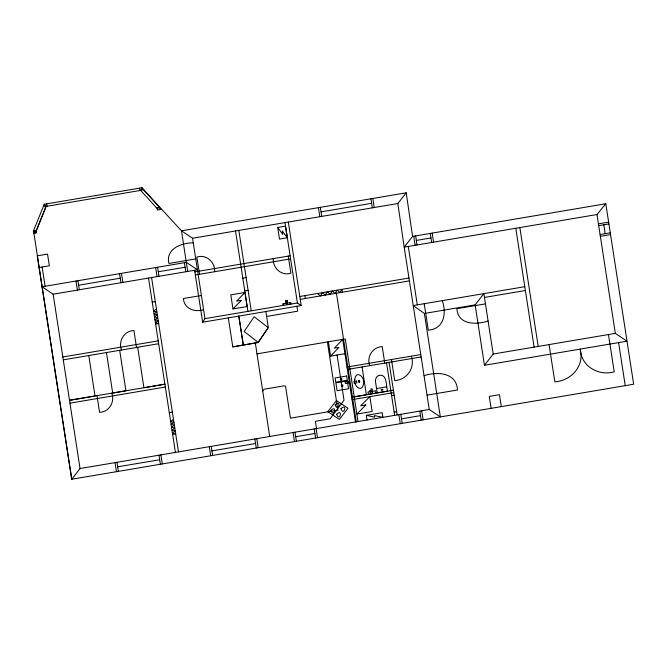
<?xml version="1.0" encoding="UTF-8"?>
<svg xmlns="http://www.w3.org/2000/svg" width="667" height="667" viewBox="0 0 667 667"><rect width="100%" height="100%" fill="white"/><g stroke="black" fill="none" stroke-linecap="round" stroke-linejoin="round"><path stroke-width="1" d="M262.706 391.129L264.04 389.228L284.025 385.851L285.526 386.185L290.462 418.167L337.869 410.147L327.405 341.988M340.67 379.106C341.596 377.489 342.071 380.498 340.695 379.273M341.687 385.701C342.613 384.084 343.088 387.093 341.712 385.868M36.001 231.582L46.081 206.395L44.222 204.269L33.433 231.024L35.843 231.808L46.081 206.395M288.311 222.044L301.201 305.544L202.651 322.211L204.977 318.643L192.563 238.236L181.474 230.815L141.854 187.752L44.222 204.269L44.589 206.645L142.221 190.137L141.854 187.752M258.237 342.388L268.217 327.605L254.144 316.75L244.164 331.524L258.237 342.388L255.311 342.88L269.701 436.476M524.787 286.702L413.215 305.561L424.379 313.465L440.345 416.917L429.256 409.496L80.04 468.551L71.744 479.248L37.269 255.828L47.54 254.094L49.341 265.791L39.07 267.534M475.137 304.877L483.867 293.622L493.188 354.027L484.459 365.291L475.137 304.877L424.379 313.465M192.563 238.236L397.849 203.527L406.22 192.813L412.573 236.418L404.194 247.132L429.256 409.496M397.849 203.527L404.194 247.132L596.99 214.532L605.794 203.752L633.65 384.234L71.744 479.248L33.533 230.782M342.705 339.395L334.342 348.149L338.936 347.374L330.549 356.128L328.422 341.812M244.956 292.463L236.66 301.117L241.471 300.3L232.975 308.921L230.799 294.856L244.956 292.463L247.132 306.553L232.975 308.946M156.445 309.088L153.602 311.047L156.887 311.981L154.052 313.94L157.337 314.874L154.494 316.833L157.779 317.767L154.944 319.726L158.229 320.652L155.386 322.62L158.671 323.545L155.611 324.062M173.487 419.493L170.644 421.452L173.929 422.369L171.085 424.329L174.37 425.246L171.527 427.205L174.812 428.122L171.978 430.082L175.254 430.999L172.419 432.95L175.704 433.875L172.636 434.392M228.306 317.876L232.783 346.865L255.278 342.98M161.664 209.288L157.47 210.013L157.104 207.629L159.571 207.212L159.938 209.596M36.185 232.775L33.717 233.192L33.35 230.807L35.818 230.398L36.185 232.775L33.9 233.158M406.22 192.813L181.474 230.815L187.71 271.436M321.044 211.864L371.636 203.31M277.697 227.455L285.509 226.13L287.302 237.752L279.498 239.078L277.697 227.455L282.791 234.484L282.241 230.94L287.302 237.752M193.288 242.905C181.724 242.58 165.216 249.033 168.943 263.44L195.756 258.904M78.623 285.234L120.252 278.197M158.271 271.769L185.093 267.234M53.135 294.197L197.432 269.793L186.343 262.373L42.038 286.777L53.135 294.197L80.04 468.551M194.881 271.886L290.12 255.778M412.573 236.418L605.794 203.752M195.356 274.987L290.595 258.879M416.35 240.428L430.957 237.961M242.805 278.181L246.115 277.622M598.424 223.854L608.629 222.128M598.708 225.646L608.904 223.92M152.234 302.159L155.294 301.642M201.401 295.489L183.467 298.516C183.834 308.704 195.047 312.706 203.585 309.621M244.772 290.954L248.091 290.395M600.075 234.542L610.28 232.816M600.35 236.326L610.555 234.601M299.8 296.49L408.963 278.031M300.242 299.35L409.405 280.899M286.318 302.801L287.002 302.693M286.385 303.26L282.683 303.885L282.908 305.336M287.077 303.143L290.745 302.518L290.97 303.977M204.977 318.643L297.407 303.01L301.201 305.544M266.6 316.441L297.682 311.189L296.923 306.27M62.823 356.987L158.204 340.854M63.265 359.846L158.646 343.713M484.45 297.432L525.379 290.512M485.443 303.869L456.912 308.696C457.896 325.121 476.346 324.921 488.094 321.002M232.783 346.865L258.162 342.496L268.317 327.555L265.841 311.522M256.953 353.86L345.264 338.928L358.021 421.544M164.891 384.167L69.51 400.292L95.031 396.031L88.778 355.528M329.606 356.286L344.914 353.702M164.899 384.217L143.93 387.76L137.685 347.257M69.952 403.151L165.333 387.027M346.99 367.05L420.777 354.569M347.357 369.435L421.144 356.953M493.188 354.027L615.333 333.375L627.005 341.187L484.459 365.291M169.276 412.615L172.336 412.089M424.045 375.721C437.077 371.269 456.52 372.369 457.512 389.995L427.038 395.147M376.563 388.553L386.76 386.827C386.151 382.825 386.143 374.846 380.09 375.229C376.655 375.379 374.946 379.089 375.571 382.141L377.222 392.838L387.427 391.112L386.76 386.827M354.202 396.815L366.358 394.764L362.064 366.942M351.659 397.282L393.388 390.228M352.026 399.666L393.755 392.613M391.596 395.556L394.147 395.131M366.3 415.341L382.166 412.656L382.891 417.342L374.454 415.574L374.696 417.167L366.325 415.333L367.025 420.018M394.147 412.098L396.698 411.664M117.65 466.833L159.688 459.73M211.914 450.9L255.561 443.513M295.689 436.735L314.916 433.483M401.501 418.843L420.51 415.624M317.517 293.497L320.41 295.948L322.411 292.671L325.296 295.114L327.305 291.846L330.19 294.289L332.199 291.012L335.092 293.463L337.093 290.187L339.987 292.63L341.988 289.361L342.429 292.221M580.248 349.091C580.932 366.15 598.507 376.413 614.224 371.819L608.462 334.534M603.81 224.779L605.177 233.675M618.592 342.605L625.237 385.651M596.99 214.532L615.333 333.375M549.074 344.581L554.836 381.866C570.477 380.84 584.034 366.875 580.498 350.717M519.851 227.572L538.194 346.415M515.774 228.264L534.117 347.107M501.301 406.612L499.458 394.672L489.261 396.398L491.104 408.337M432.174 233.108L433.567 242.163M442.304 300.65C446.615 313.39 444.28 328.948 428.289 330.157L424.204 303.71M430.257 233.433L431.657 242.488M415.649 235.901L417.042 244.956M413.732 236.226L415.132 245.281M408.279 246.44L417.292 304.877M421.719 410.772L423.12 419.826M411.397 356.153C415.308 367.759 406.978 380.04 394.706 380.557L391.454 359.53M419.81 411.097L421.21 420.152M372.845 198.458L374.245 207.52M370.935 198.783L372.336 207.837M400.8 414.307L402.201 423.37M398.883 414.632L400.283 423.695M389.094 362.373L397.198 414.916M386.543 362.806L394.656 415.349M384.759 363.106L382.216 346.615C372.603 346.99 366.517 356.762 369.66 365.658M336.443 293.23L356.295 421.836M342.713 339.361L355.469 421.978M320.343 207.337L321.736 216.391M318.426 207.662L319.827 216.717M337.052 355.027L344.022 400.217L330.148 418.801L315.383 421.302L316.508 428.564M304.911 295.631L305.353 298.491M285.001 222.611L297.407 303.01M316.125 428.631L317.525 437.685M288.244 256.095L290.887 273.212C281.391 276.18 272.745 268.167 273.253 258.638M314.215 428.948L315.616 438.011M289.928 302.66L290.153 304.11M287.294 304.594L287.444 300.909L286.368 300.35L285.359 301.259L286.61 304.711M283.55 303.735L283.75 305.194M294.989 432.199L296.39 441.262M293.08 432.524L294.481 441.579M238.836 230.415L251.242 310.814M235.518 230.974L247.924 311.381M238.869 316.083L243.33 345.006M238.803 316.1L243.272 345.089M256.778 438.661L258.179 447.724M254.861 438.986L256.261 448.049M214.682 271.719C215.191 262.106 206.462 254.044 196.89 257.037L199.55 274.279M194.631 270.268L202.651 322.211M184.392 262.706L185.793 271.761M211.214 446.365L212.606 455.428M209.296 446.69L210.697 455.753M157.57 267.242L158.971 276.296M155.661 267.559L157.053 276.622M139.395 188.169L139.762 190.554M151.576 277.547L178.481 451.901M148.516 278.064L175.421 452.418M160.897 454.877L162.298 463.932M158.988 455.202L160.38 464.257M136.527 347.457L133.917 330.515C124.062 330.882 118.192 341.02 121.461 350M121.461 273.345L122.861 282.399M119.551 273.67L120.952 282.725M119.676 350.3L125.93 390.804L112.698 393.046L106.445 352.543M111.798 393.146C115.016 401.968 109.28 411.964 99.575 412.331L97.007 395.648M116.95 462.306L118.342 471.369M115.032 462.631L116.433 471.686M77.922 280.707L79.323 289.761M76.005 281.032L77.405 290.087M46.682 203.852L47.049 206.228M42.129 267.017L45.098 286.26M354.761 379.49C353.11 385.768 362.231 393.622 363.54 383.55C365.191 377.272 356.07 369.41 354.761 379.49M330.849 410.422C333.992 418.843 337.444 404.052 330.849 410.422M369.343 391.02C372.094 396.09 375.129 390.662 369.368 390.987M335.168 404.852C338.311 413.273 341.762 398.474 335.168 404.852M336.627 414.29C339.761 422.711 343.213 407.921 336.627 414.29M340.945 408.713C344.089 417.142 347.54 402.343 340.945 408.713M358.821 381.14C358.729 383.417 360.33 380.557 358.821 381.14M358.571 380.849L358.521 381.816L359.43 382.558L359.78 381.224L359.104 380.44L358.571 380.849M340.47 378.623L340.654 379.798L341.921 379.59L341.737 378.406L340.47 378.623M341.487 385.209L341.671 386.393L342.938 386.176L342.755 385.001L341.487 385.209M141.738 187.777L140.679 190.403L157.379 208.796L159.363 207.187L141.738 187.777M336.443 400.534L327.797 411.672L339.353 419.41L347.999 408.262L336.443 400.534M285.626 301.017L287.444 300.95L285.626 301.017M365.866 404.911L356.862 414.065L372.169 411.472L369.877 396.648L360.664 405.786L365.866 404.911M371.069 391.312L368.009 392.071L368.359 394.339L376.013 393.046L375.663 390.779L372.603 391.296L372.086 388.786L370.86 388.994L371.069 391.312M346.632 376.005L335.151 377.947L335.809 382.199L347.29 380.257L346.632 376.005M347.357 380.899L335.885 382.841L337.093 390.704L348.574 388.761L347.357 380.899M348.791 381.532L345.223 382.133L345.439 383.567L349.016 382.958L348.791 381.532M356.578 381.024L353.952 381.466L354.235 383.283L356.853 382.841L356.578 381.024M382.741 389.336L381.124 389.611L381.232 390.328L382.858 390.053L382.741 389.336"/></g></svg>
